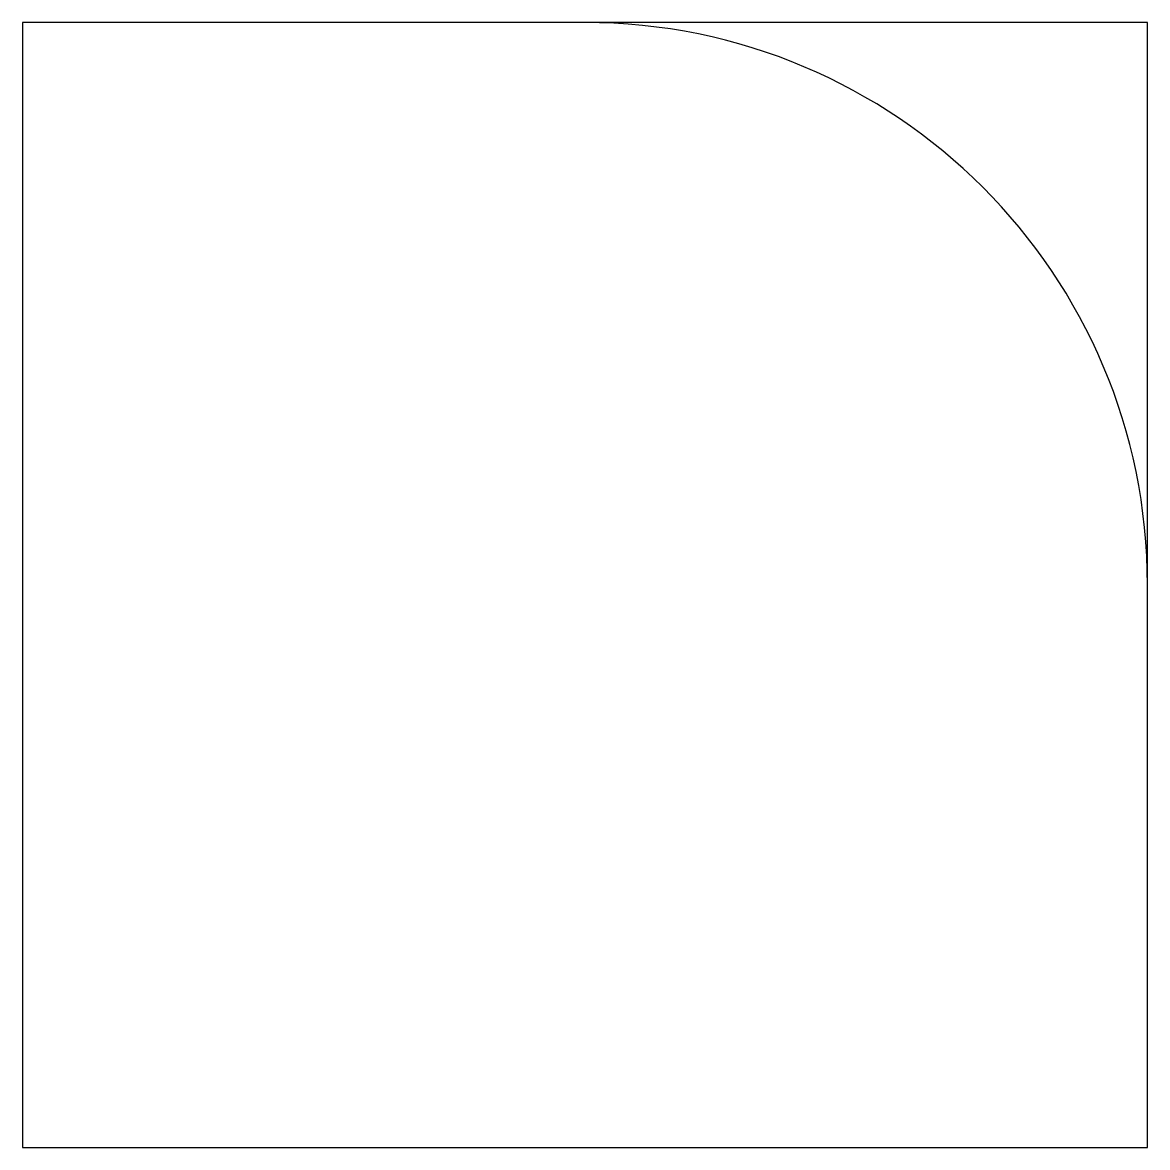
# Model space of a CAD drawing. Header units: metres. Extents: x 0 to 10, y 0 to 10.
import ezdxf

# ---------------------------------------------------------------- set-up
doc = ezdxf.new("R2010")
doc.units = ezdxf.units.M

msp = doc.modelspace()

# ---------------------------------------------------------------- linework, layer by layer
for p, q in [((10, 10), (0, 10)), ((0, 10), (0, 0)), ((10, 0), (10, 10)), ((0, 0), (10, 0))]:
    msp.add_line(p, q)
msp.add_arc((5, 5), 5, 0, 90)

doc.saveas('drawing.dxf')
